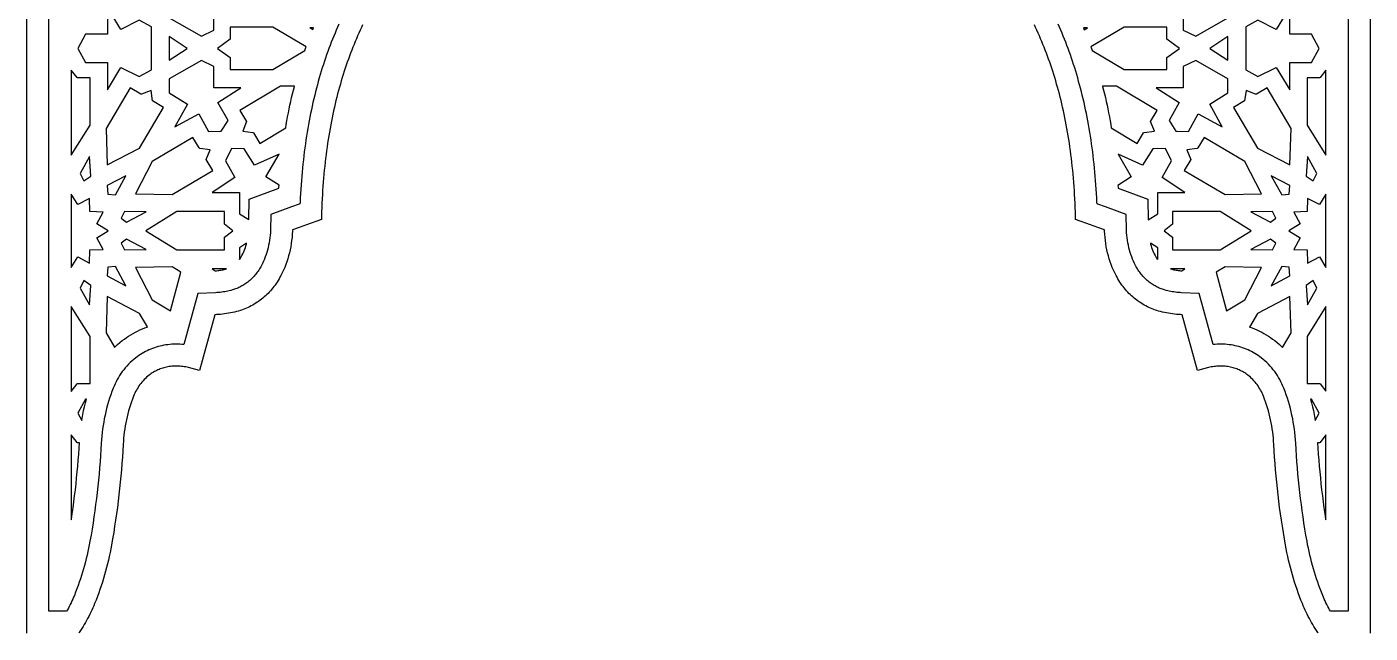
# Model space of a CAD drawing. Extents: x -1513 to 1512, y -590 to 595.
# Drawn here: x -1513 to -593, y -585 to -169 of the extents above; entities that cross this region are included whole.
import ezdxf

# ---------------------------------------------------------------- set-up
doc = ezdxf.new("R2010")
doc.units = 0
doc.layers.add('LAYER_1', color=18, linetype='CONTINUOUS')
doc.layers.add('LAYER_3', color=150, linetype='CONTINUOUS')

msp = doc.modelspace()

# ---------------------------------------------------------------- linework, layer by layer
at = {"layer": 'LAYER_1'}
for points in [[(-1512.89, -584.76), (-1512.89, 595.24), (-1058.7, 595.24), (-1052.89, 595.24), (-1047.08, 595.24), (-592.89, 595.24), (-592.89, -584.76)], [(-1282.91, -168.02), (-1283.79, -169.88), (-1284.66, -171.76), (-1285.51, -173.65), (-1286.36, -175.56), (-1287.19, -177.49), (-1288.01, -179.43), (-1288.82, -181.4), (-1289.61, -183.38), (-1290.4, -185.37), (-1291.17, -187.39), (-1291.93, -189.42), (-1292.68, -191.47), (-1293.41, -193.54), (-1294.13, -195.63), (-1294.84, -197.73), (-1295.54, -199.86), (-1296.22, -202), (-1296.89, -204.16), (-1297.55, -206.35), (-1298.19, -208.55), (-1298.82, -210.77), (-1299.43, -213.01), (-1300.03, -215.27), (-1300.62, -217.55), (-1301.19, -219.85), (-1301.75, -222.17), (-1302.29, -224.51), (-1302.82, -226.87), (-1303.34, -229.25), (-1303.84, -231.66), (-1304.32, -234.08), (-1304.79, -236.53), (-1305.24, -238.99), (-1305.68, -241.48), (-1306.11, -243.99), (-1306.51, -246.52), (-1306.9, -249.08), (-1307.28, -251.65), (-1307.64, -254.25), (-1307.98, -256.87), (-1308.31, -259.52), (-1308.62, -262.18), (-1308.92, -264.87), (-1309.19, -267.59), (-1309.45, -270.32), (-1309.7, -273.08), (-1309.93, -275.86), (-1310.13, -278.67), (-1310.33, -281.5), (-1310.5, -284.35), (-1310.66, -287.23), (-1310.8, -290.14), (-1310.92, -293.06), (-1311.03, -296.02), (-1311.05, -301.48), (-1321.45, -305), (-1326.47, -306.78), (-1331, -308.47), (-1331.02, -309.27), (-1331.13, -311.43), (-1331.3, -313.6), (-1331.54, -315.75), (-1331.84, -317.89), (-1332.19, -320.03), (-1332.61, -322.15), (-1333.09, -324.26), (-1333.62, -326.29), (-1334.21, -328.3), (-1334.85, -330.29), (-1335.55, -332.26), (-1336.31, -334.19), (-1337.13, -336.1), (-1338, -337.98), (-1338.93, -339.82), (-1339.54, -340.96), (-1340.17, -342.07), (-1340.83, -343.16), (-1341.51, -344.23), (-1342.21, -345.28), (-1342.94, -346.3), (-1343.69, -347.3), (-1344.45, -348.28), (-1345.24, -349.24), (-1346.05, -350.17), (-1346.88, -351.07), (-1347.73, -351.96), (-1348.6, -352.82), (-1349.48, -353.65), (-1350.39, -354.46), (-1351.31, -355.24), (-1352.25, -356), (-1353.2, -356.73), (-1354.17, -357.44), (-1355.16, -358.11), (-1356.16, -358.77), (-1357.18, -359.39), (-1358.21, -359.99), (-1359.25, -360.56), (-1360.31, -361.1), (-1361.38, -361.62), (-1362.46, -362.1), (-1363.56, -362.56), (-1364.67, -362.99), (-1365.78, -363.39), (-1366.91, -363.76), (-1368.05, -364.09), (-1369.4, -364.46), (-1370.74, -364.8), (-1372.1, -365.1), (-1373.45, -365.38), (-1374.82, -365.64), (-1376.18, -365.86), (-1377.55, -366.05), (-1378.92, -366.22), (-1380.29, -366.35), (-1381.67, -366.46), (-1383.05, -366.54), (-1384.26, -366.59), (-1394.67, -404.93), (-1402.27, -402.84), (-1403.19, -402.62), (-1404.12, -402.42), (-1405.06, -402.25), (-1406, -402.1), (-1406.94, -401.98), (-1407.88, -401.89), (-1408.83, -401.83), (-1409.78, -401.79), (-1410.72, -401.79), (-1411.67, -401.81), (-1412.62, -401.85), (-1413.57, -401.93), (-1414.51, -402.03), (-1415.45, -402.16), (-1416.39, -402.32), (-1417.26, -402.49), (-1418.12, -402.68), (-1418.98, -402.91), (-1419.82, -403.16), (-1420.66, -403.43), (-1421.49, -403.73), (-1422.3, -404.05), (-1423.11, -404.4), (-1423.91, -404.78), (-1424.69, -405.17), (-1425.46, -405.59), (-1426.22, -406.03), (-1426.97, -406.5), (-1427.71, -406.98), (-1428.43, -407.49), (-1429.12, -408.02), (-1430.02, -408.74), (-1430.89, -409.49), (-1431.72, -410.26), (-1432.53, -411.06), (-1433.31, -411.89), (-1434.06, -412.74), (-1434.78, -413.62), (-1435.47, -414.51), (-1436.13, -415.43), (-1436.75, -416.37), (-1437.35, -417.33), (-1437.91, -418.31), (-1438.44, -419.31), (-1438.93, -420.33), (-1439.39, -421.36), (-1439.83, -422.43), (-1440.57, -424.39), (-1441.28, -426.39), (-1441.95, -428.4), (-1442.58, -430.42), (-1443.17, -432.46), (-1443.72, -434.5), (-1444.23, -436.56), (-1444.7, -438.63), (-1445.12, -440.7), (-1445.51, -442.79), (-1445.85, -444.88), (-1446.15, -446.98), (-1446.41, -449.09), (-1446.63, -451.2), (-1446.81, -453.32), (-1446.95, -455.52), (-1447.19, -459.79), (-1447.48, -464.12), (-1447.79, -468.46), (-1448.14, -472.79), (-1448.52, -477.12), (-1448.94, -481.44), (-1449.39, -485.76), (-1449.87, -490.07), (-1450.38, -494.38), (-1450.93, -498.69), (-1451.51, -502.99), (-1452.12, -507.29), (-1452.76, -511.58), (-1453.44, -515.87), (-1454.15, -520.15), (-1454.9, -524.43), (-1455.37, -527.01), (-1455.88, -529.58), (-1456.43, -532.15), (-1457.01, -534.71), (-1457.62, -537.26), (-1458.26, -539.8), (-1458.94, -542.32), (-1459.65, -544.84), (-1460.39, -547.35), (-1461.16, -549.84), (-1461.97, -552.33), (-1462.81, -554.8), (-1463.68, -557.26), (-1464.59, -559.7), (-1465.52, -562.13), (-1466.49, -564.56), (-1467.11, -566.04), (-1467.75, -567.51), (-1468.41, -568.98), (-1469.09, -570.43), (-1469.8, -571.87), (-1470.52, -573.3), (-1471.26, -574.71), (-1472.03, -576.11), (-1472.81, -577.5), (-1473.61, -578.87), (-1474.44, -580.23), (-1475.28, -581.58), (-1476.14, -582.91), (-1477.02, -584.23), (-1477.39, -584.76)], [(-628.4, -584.76), (-628.76, -584.23), (-629.64, -582.91), (-630.51, -581.58), (-631.35, -580.23), (-632.17, -578.87), (-632.97, -577.5), (-633.76, -576.11), (-634.52, -574.71), (-635.26, -573.3), (-635.99, -571.87), (-636.69, -570.43), (-637.37, -568.98), (-638.03, -567.51), (-638.67, -566.04), (-639.29, -564.56), (-640.26, -562.13), (-641.2, -559.7), (-642.1, -557.26), (-642.97, -554.8), (-643.81, -552.33), (-644.62, -549.84), (-645.39, -547.35), (-646.14, -544.84), (-646.85, -542.32), (-647.52, -539.8), (-648.17, -537.26), (-648.78, -534.71), (-649.36, -532.15), (-649.9, -529.58), (-650.41, -527.01), (-650.89, -524.43), (-651.63, -520.15), (-652.34, -515.87), (-653.02, -511.58), (-653.66, -507.29), (-654.28, -502.99), (-654.86, -498.69), (-655.4, -494.38), (-655.92, -490.07), (-656.4, -485.76), (-656.85, -481.44), (-657.26, -477.12), (-657.64, -472.79), (-657.99, -468.46), (-658.31, -464.12), (-658.59, -459.79), (-658.84, -455.52), (-658.98, -453.32), (-659.15, -451.2), (-659.37, -449.09), (-659.63, -446.98), (-659.93, -444.88), (-660.28, -442.79), (-660.66, -440.7), (-661.09, -438.63), (-661.55, -436.56), (-662.06, -434.5), (-662.61, -432.46), (-663.2, -430.42), (-663.83, -428.4), (-664.5, -426.39), (-665.21, -424.39), (-665.95, -422.43), (-666.39, -421.36), (-666.85, -420.33), (-667.35, -419.31), (-667.88, -418.31), (-668.44, -417.33), (-669.03, -416.37), (-669.66, -415.43), (-670.31, -414.51), (-671, -413.62), (-671.72, -412.74), (-672.47, -411.89), (-673.25, -411.06), (-674.06, -410.26), (-674.9, -409.49), (-675.76, -408.74), (-676.66, -408.02), (-677.36, -407.49), (-678.08, -406.98), (-678.81, -406.5), (-679.56, -406.03), (-680.32, -405.59), (-681.09, -405.17), (-681.88, -404.78), (-682.67, -404.4), (-683.48, -404.05), (-684.3, -403.73), (-685.12, -403.43), (-685.96, -403.16), (-686.81, -402.91), (-687.66, -402.68), (-688.52, -402.49), (-689.39, -402.32), (-690.33, -402.16), (-691.27, -402.03), (-692.22, -401.93), (-693.16, -401.85), (-694.11, -401.81), (-695.06, -401.79), (-696.01, -401.79), (-696.96, -401.83), (-697.9, -401.89), (-698.85, -401.98), (-699.79, -402.1), (-700.72, -402.25), (-701.66, -402.42), (-702.59, -402.62), (-703.51, -402.84), (-711.12, -404.93), (-721.53, -366.59), (-722.74, -366.54), (-724.11, -366.46), (-725.49, -366.35), (-726.86, -366.22), (-728.23, -366.05), (-729.6, -365.86), (-730.97, -365.64), (-732.33, -365.38), (-733.69, -365.1), (-735.04, -364.8), (-736.39, -364.46), (-737.74, -364.09), (-738.87, -363.76), (-740, -363.39), (-741.12, -362.99), (-742.22, -362.56), (-743.32, -362.1), (-744.4, -361.62), (-745.48, -361.1), (-746.53, -360.56), (-747.58, -359.99), (-748.61, -359.39), (-749.62, -358.77), (-750.63, -358.11), (-751.61, -357.44), (-752.58, -356.73), (-753.54, -356), (-754.47, -355.24), (-755.4, -354.46), (-756.3, -353.65), (-757.19, -352.82), (-758.05, -351.96), (-758.9, -351.07), (-759.73, -350.17), (-760.54, -349.24), (-761.33, -348.28), (-762.1, -347.3), (-762.84, -346.3), (-763.57, -345.28), (-764.27, -344.23), (-764.95, -343.16), (-765.61, -342.07), (-766.24, -340.96), (-766.86, -339.82), (-767.78, -337.98), (-768.65, -336.1), (-769.47, -334.19), (-770.23, -332.26), (-770.93, -330.29), (-771.58, -328.3), (-772.16, -326.29), (-772.69, -324.26), (-773.17, -322.15), (-773.59, -320.03), (-773.95, -317.89), (-774.24, -315.75), (-774.48, -313.6), (-774.65, -311.43), (-774.76, -309.27), (-774.78, -308.47), (-779.32, -306.78), (-784.33, -305), (-794.73, -301.48), (-794.76, -296.02), (-794.86, -293.06), (-794.98, -290.14), (-795.12, -287.23), (-795.28, -284.35), (-795.46, -281.5), (-795.65, -278.67), (-795.86, -275.86), (-796.09, -273.08), (-796.33, -270.32), (-796.59, -267.59), (-796.87, -264.87), (-797.16, -262.18), (-797.47, -259.52), (-797.8, -256.87), (-798.14, -254.25), (-798.5, -251.65), (-798.88, -249.08), (-799.27, -246.52), (-799.68, -243.99), (-800.1, -241.48), (-800.54, -238.99), (-800.99, -236.53), (-801.46, -234.08), (-801.95, -231.66), (-802.45, -229.25), (-802.96, -226.87), (-803.49, -224.51), (-804.03, -222.17), (-804.59, -219.85), (-805.16, -217.55), (-805.75, -215.27), (-806.35, -213.01), (-806.97, -210.77), (-807.59, -208.55), (-808.24, -206.35), (-808.89, -204.16), (-809.56, -202), (-810.24, -199.86), (-810.94, -197.73), (-811.65, -195.63), (-812.37, -193.54), (-813.1, -191.47), (-813.85, -189.42), (-814.61, -187.39), (-815.38, -185.37), (-816.17, -183.38), (-816.97, -181.4), (-817.77, -179.43), (-818.6, -177.49), (-819.43, -175.56), (-820.27, -173.65), (-821.13, -171.76), (-821.99, -169.88), (-822.87, -168.02)]]:
    msp.add_lwpolyline(points, dxfattribs=at)
for points in [[(-1395.02, -139.23), (-1411.45, -130.4), (-1402.95, -145.78), (-1415.38, -153.61), (-1415.38, -163.19), (-1393.37, -175.78), (-1384.9, -171.66), (-1384.9, -157.02), (-1366.26, -157.02), (-1382.07, -147.12), (-1375.13, -134.64), (-1379.77, -127.46), (-1388.51, -127.07)], [(-725.97, -127.46), (-730.61, -134.64), (-723.68, -147.12), (-739.48, -157.02), (-720.85, -157.02), (-720.85, -171.66), (-712.37, -175.78), (-690.37, -163.19), (-690.37, -153.61), (-702.79, -145.78), (-694.3, -130.4), (-710.72, -139.23), (-717.23, -127.07)], [(-1457.76, -174.46), (-1472.77, -174.46), (-1478.05, -184.12), (-1472.77, -193.78), (-1457.76, -193.78), (-1457.76, -212.45), (-1448.48, -197.13), (-1436.04, -203.35), (-1427.64, -198.79), (-1427.64, -184.12), (-1427.64, -169.46), (-1436.04, -164.9), (-1448.48, -171.11), (-1457.76, -155.8)], [(-657.26, -171.11), (-669.7, -164.9), (-678.1, -169.46), (-678.1, -184.12), (-678.1, -198.79), (-669.7, -203.35), (-657.26, -197.13), (-647.98, -212.45), (-647.98, -193.78), (-632.97, -193.78), (-627.7, -184.12), (-632.97, -174.46), (-647.98, -174.46), (-647.98, -155.8)], [(-1373.67, -177.78), (-1382.22, -184.12), (-1373.67, -190.46), (-1373.67, -198.65), (-1344.32, -198.65), (-1322.44, -185.68), (-1321.73, -183.62), (-1321.54, -183.1), (-1344.32, -169.6), (-1373.67, -169.6)], [(-1317.1, -171.32), (-1316.6, -170.08), (-1316.59, -170.04), (-1319.16, -169.98)], [(-789.2, -170.04), (-789.18, -170.08), (-788.67, -171.34), (-786.58, -169.98)], [(-784.24, -183.12), (-784.06, -183.62), (-783.36, -185.65), (-761.42, -198.65), (-732.07, -198.65), (-732.07, -190.46), (-723.52, -184.12), (-732.07, -177.78), (-732.07, -169.6), (-761.42, -169.6)], [(-1415.39, -184.12), (-1415.39, -192.19), (-1403.05, -184.12), (-1415.39, -176.05)], [(-702.7, -184.12), (-690.36, -192.19), (-690.36, -184.12), (-690.36, -176.05)], [(-1415.38, -205.06), (-1415.38, -214.64), (-1402.95, -222.46), (-1411.45, -237.84), (-1395.02, -229.01), (-1388.51, -241.17), (-1379.77, -240.78), (-1375.13, -233.6), (-1382.07, -221.12), (-1366.26, -211.22), (-1384.9, -211.22), (-1384.9, -196.58), (-1393.37, -192.47)], [(-720.85, -196.58), (-720.85, -211.22), (-739.48, -211.22), (-723.68, -221.12), (-730.61, -233.6), (-725.97, -240.78), (-717.23, -241.17), (-710.72, -229.01), (-694.3, -237.84), (-702.79, -222.46), (-690.37, -214.64), (-690.37, -205.06), (-712.37, -192.47)], [(-1482.64, -257.25), (-1469.64, -236.65), (-1469.64, -204.38), (-1478.12, -204.38), (-1478.55, -204.17), (-1482.64, -199.05)], [(-627.19, -204.17), (-627.63, -204.38), (-636.1, -204.38), (-636.1, -236.65), (-623.15, -257.19), (-623.15, -199.1)], [(-1458.69, -239.1), (-1457.96, -263.92), (-1435.76, -252.41), (-1419.31, -224.57), (-1426.86, -220.19), (-1427.87, -213), (-1434.45, -215.54), (-1434.93, -215.5), (-1442.24, -211.25)], [(-1367.07, -226.74), (-1362.53, -234.16), (-1365.08, -240.95), (-1358.09, -241.82), (-1357.68, -242.08), (-1353.29, -249.27), (-1335.63, -238.65), (-1335.25, -236.39), (-1334.77, -233.68), (-1334.27, -230.99), (-1333.76, -228.32), (-1333.23, -225.67), (-1332.69, -223.04), (-1332.12, -220.43), (-1331.54, -217.84), (-1330.95, -215.27), (-1330.33, -212.72), (-1329.7, -210.19), (-1329.69, -210.14), (-1339.25, -210)], [(-776.09, -210.14), (-776.08, -210.19), (-775.45, -212.72), (-774.84, -215.27), (-774.24, -217.84), (-773.66, -220.43), (-773.1, -223.04), (-772.55, -225.67), (-772.02, -228.32), (-771.51, -230.99), (-771.01, -233.68), (-770.54, -236.39), (-770.16, -238.62), (-752.46, -249.27), (-748.06, -242.08), (-747.65, -241.82), (-740.66, -240.96), (-743.21, -234.16), (-738.68, -226.74), (-766.5, -210)], [(-670.82, -215.5), (-671.3, -215.54), (-677.87, -213), (-678.89, -220.19), (-686.43, -224.57), (-669.98, -252.41), (-647.78, -263.92), (-647.05, -239.1), (-663.5, -211.25)], [(-1427.11, -261.72), (-1438.51, -283.82), (-1413.48, -284.34), (-1385.54, -267.79), (-1390.02, -260.35), (-1387.42, -253.57), (-1394.41, -252.65), (-1394.81, -252.39), (-1399.16, -245.17)], [(-710.93, -252.39), (-711.34, -252.65), (-718.32, -253.57), (-715.72, -260.35), (-720.2, -267.79), (-692.27, -284.34), (-667.23, -283.82), (-678.64, -261.72), (-706.58, -245.17)], [(-1376.89, -261.08), (-1370.45, -272.66), (-1386.04, -282.97), (-1367.34, -282.97), (-1367.34, -297.38), (-1360.85, -301.48), (-1360.54, -287.46), (-1340.29, -279.91), (-1340.26, -279.56), (-1340.15, -277.95), (-1349.21, -272.2), (-1340.2, -256.61), (-1356.96, -264.06), (-1363.95, -253.07), (-1372.7, -252.68)], [(-741.79, -253.07), (-748.78, -264.06), (-765.55, -256.61), (-756.54, -272.2), (-765.63, -277.97), (-765.52, -279.56), (-765.5, -279.91), (-745.24, -287.46), (-744.93, -301.51), (-738.41, -297.38), (-738.41, -282.97), (-719.7, -282.97), (-735.3, -272.66), (-728.85, -261.08), (-733.04, -252.68)], [(-1476.38, -269.82), (-1473.81, -274.89), (-1469.06, -271.64), (-1470, -258.23)], [(-636.68, -271.64), (-631.94, -274.89), (-629.36, -269.82), (-635.74, -258.23)], [(-1457.91, -278.16), (-1457.49, -284.12), (-1452.27, -284.5), (-1445.09, -271.39)], [(-653.47, -284.5), (-648.26, -284.12), (-647.84, -278.17), (-660.65, -271.39)], [(-1482.64, -334.21), (-1478.09, -326.99), (-1470.02, -331.24), (-1469.7, -322.18), (-1460.58, -321.87), (-1464.87, -313.87), (-1457.12, -309.07), (-1464.87, -304.28), (-1460.58, -296.28), (-1469.7, -295.97), (-1470.02, -286.91), (-1478.09, -291.16), (-1482.64, -283.94)], [(-627.66, -291.16), (-635.72, -286.91), (-636.04, -295.97), (-645.16, -296.28), (-640.87, -304.28), (-648.62, -309.07), (-640.87, -313.87), (-645.16, -321.87), (-636.04, -322.18), (-635.72, -331.24), (-627.66, -326.99), (-623.15, -334.15), (-623.15, -284)], [(-1448.37, -300.57), (-1444.55, -303.28), (-1431.19, -296.21), (-1446.07, -295.97)], [(-1431.3, -309.07), (-1410.09, -322.25), (-1377.54, -322.25), (-1377.54, -313.58), (-1371.81, -309.07), (-1377.54, -304.57), (-1377.54, -295.9), (-1410.09, -295.9)], [(-728.21, -304.57), (-733.94, -309.07), (-728.21, -313.58), (-728.21, -322.25), (-695.66, -322.25), (-674.44, -309.07), (-695.66, -295.9), (-728.21, -295.9)], [(-674.55, -296.21), (-661.2, -303.28), (-657.37, -300.57), (-659.68, -295.97)], [(-1448.37, -317.58), (-1446.07, -322.18), (-1431.19, -321.94), (-1444.55, -314.87)], [(-1367.34, -320.77), (-1367.34, -328.83), (-1367.2, -328.66), (-1366.91, -328.24), (-1366.62, -327.81), (-1366.34, -327.37), (-1366.06, -326.91), (-1365.8, -326.44), (-1365.55, -325.99), (-1365.02, -324.93), (-1364.53, -323.88), (-1364.07, -322.81), (-1363.65, -321.72), (-1363.25, -320.6), (-1362.88, -319.48), (-1362.55, -318.33), (-1362.37, -317.63)], [(-743.24, -318.33), (-742.9, -319.48), (-742.54, -320.6), (-742.14, -321.72), (-741.71, -322.81), (-741.25, -323.88), (-740.76, -324.93), (-740.23, -325.99), (-739.99, -326.44), (-739.72, -326.91), (-739.45, -327.37), (-739.16, -327.81), (-738.88, -328.24), (-738.58, -328.66), (-738.41, -328.89), (-738.41, -320.77), (-743.43, -317.6)], [(-674.55, -321.94), (-659.68, -322.18), (-657.37, -317.58), (-661.2, -314.87)], [(-1457.49, -334.03), (-1457.91, -339.98), (-1445.09, -346.76), (-1452.27, -333.65)], [(-1438.51, -334.33), (-1427.11, -356.43), (-1414.6, -363.84), (-1407.43, -337.43), (-1407.37, -337.43), (-1413.48, -333.81)], [(-1383.97, -336.55), (-1383.72, -336.53), (-1382.96, -336.47), (-1382.21, -336.4), (-1381.46, -336.31), (-1380.7, -336.2), (-1379.95, -336.08), (-1379.2, -335.94), (-1378.45, -335.78), (-1377.71, -335.61), (-1376.96, -335.43), (-1376.25, -335.24), (-1376.05, -335.18), (-1386.04, -335.18)], [(-729.53, -335.24), (-728.82, -335.43), (-728.08, -335.61), (-727.33, -335.78), (-726.58, -335.94), (-725.83, -336.08), (-725.08, -336.2), (-724.33, -336.31), (-723.57, -336.4), (-722.82, -336.47), (-722.07, -336.53), (-721.77, -336.55), (-719.7, -335.18), (-729.73, -335.18)], [(-698.38, -337.43), (-698.36, -337.43), (-691.18, -363.86), (-678.64, -356.43), (-667.23, -334.33), (-692.27, -333.81)], [(-660.65, -346.76), (-647.84, -339.98), (-648.26, -334.03), (-653.47, -333.65)], [(-1476.38, -348.33), (-1470, -359.92), (-1469.06, -346.51), (-1473.81, -343.26)], [(-636.68, -346.51), (-635.74, -359.92), (-629.36, -348.33), (-631.94, -343.26)], [(-1458.69, -379.05), (-1452.84, -388.95), (-1452.48, -388.59), (-1450.88, -387.11), (-1449.23, -385.69), (-1447.54, -384.33), (-1446.11, -383.25), (-1444.66, -382.23), (-1443.19, -381.25), (-1441.69, -380.32), (-1440.16, -379.43), (-1438.6, -378.59), (-1437.01, -377.79), (-1435.41, -377.03), (-1433.77, -376.33), (-1432.11, -375.67), (-1430.44, -375.07), (-1430.28, -375.01), (-1435.76, -365.74), (-1457.96, -354.23)], [(-669.98, -365.74), (-675.47, -375.03), (-675.35, -375.07), (-673.67, -375.67), (-672.01, -376.33), (-670.38, -377.03), (-668.77, -377.79), (-667.18, -378.59), (-665.63, -379.43), (-664.09, -380.32), (-662.59, -381.25), (-661.12, -382.23), (-659.68, -383.25), (-658.24, -384.33), (-656.56, -385.69), (-654.9, -387.11), (-653.31, -388.59), (-652.91, -388.98), (-647.05, -379.05), (-647.78, -354.23)], [(-1482.64, -419.1), (-1478.55, -413.98), (-1478.12, -413.77), (-1469.64, -413.77), (-1469.64, -381.5), (-1482.64, -360.9)], [(-636.1, -381.5), (-636.1, -413.77), (-627.63, -413.77), (-627.19, -413.98), (-623.15, -419.05), (-623.15, -360.96)], [(-1478.05, -434.03), (-1475.3, -439.06), (-1475.06, -437.64), (-1474.57, -434.97), (-1474.03, -432.31), (-1473.43, -429.66), (-1472.78, -427.03), (-1472.07, -424.4), (-1472.06, -424.37), (-1472.77, -424.37)], [(-633.71, -424.4), (-633.01, -427.03), (-632.36, -429.66), (-631.76, -432.31), (-631.21, -434.97), (-630.72, -437.64), (-630.48, -439.12), (-627.7, -434.03), (-632.97, -424.37), (-633.72, -424.37)], [(-1482.64, -507.16), (-1482.37, -506.74), (-1481.8, -502.94), (-1481.22, -498.87), (-1480.67, -494.8), (-1480.16, -490.72), (-1479.67, -486.64), (-1479.21, -482.55), (-1478.79, -478.46), (-1478.4, -474.36), (-1478.03, -470.26), (-1477.7, -466.16), (-1477.41, -462.06), (-1477.14, -457.95), (-1476.93, -454.29), (-1478.12, -454.29), (-1478.55, -454.08), (-1482.64, -448.96)], [(-627.19, -454.08), (-627.63, -454.29), (-628.86, -454.29), (-628.65, -457.95), (-628.38, -462.06), (-628.08, -466.16), (-627.75, -470.26), (-627.39, -474.36), (-626.99, -478.46), (-626.57, -482.55), (-626.11, -486.64), (-625.63, -490.72), (-625.11, -494.8), (-624.56, -498.87), (-623.98, -502.94), (-623.42, -506.65), (-623.15, -507.09), (-623.15, -449.01)]]:
    msp.add_lwpolyline(points, close=True, dxfattribs=at)
at = {"layer": 'LAYER_3'}
for points in [[(-1299.21, -167.53), (-1300.1, -169.56), (-1300.98, -171.6), (-1301.85, -173.66), (-1302.71, -175.74), (-1303.55, -177.83), (-1304.38, -179.94), (-1305.2, -182.08), (-1306, -184.23), (-1306.79, -186.39), (-1307.57, -188.58), (-1308.33, -190.78), (-1309.08, -193.01), (-1309.81, -195.25), (-1310.53, -197.51), (-1311.24, -199.79), (-1311.93, -202.09), (-1312.61, -204.4), (-1313.27, -206.74), (-1313.91, -209.1), (-1314.55, -211.47), (-1315.16, -213.87), (-1315.76, -216.28), (-1316.35, -218.72), (-1316.92, -221.17), (-1317.47, -223.65), (-1318.01, -226.15), (-1318.53, -228.66), (-1319.04, -231.2), (-1319.53, -233.76), (-1320.01, -236.33), (-1320.46, -238.93), (-1320.91, -241.55), (-1321.33, -244.2), (-1321.74, -246.86), (-1322.13, -249.54), (-1322.51, -252.25), (-1322.86, -254.98), (-1323.2, -257.73), (-1323.53, -260.5), (-1323.83, -263.29), (-1324.12, -266.11), (-1324.39, -268.95), (-1324.64, -271.81), (-1324.88, -274.69), (-1325.1, -277.6), (-1325.3, -280.53), (-1325.48, -283.49), (-1325.64, -286.46), (-1325.78, -289.46), (-1325.83, -290.65), (-1326.37, -290.83), (-1331.6, -292.68), (-1345.77, -297.96), (-1346.01, -308.72), (-1346.1, -310.45), (-1346.24, -312.18), (-1346.43, -313.91), (-1346.66, -315.63), (-1346.95, -317.33), (-1347.29, -319.03), (-1347.67, -320.71), (-1348.08, -322.31), (-1348.54, -323.89), (-1349.05, -325.45), (-1349.6, -326.99), (-1350.19, -328.5), (-1350.83, -329.99), (-1351.51, -331.46), (-1352.24, -332.9), (-1352.67, -333.7), (-1353.12, -334.49), (-1353.58, -335.26), (-1354.06, -336.02), (-1354.56, -336.76), (-1355.07, -337.48), (-1355.6, -338.18), (-1356.13, -338.87), (-1356.69, -339.54), (-1357.25, -340.18), (-1357.83, -340.82), (-1358.42, -341.43), (-1359.02, -342.02), (-1359.63, -342.6), (-1360.25, -343.15), (-1360.88, -343.69), (-1361.52, -344.21), (-1362.18, -344.71), (-1362.84, -345.19), (-1363.51, -345.65), (-1364.19, -346.09), (-1364.87, -346.52), (-1365.57, -346.92), (-1366.27, -347.3), (-1366.98, -347.67), (-1367.7, -348.01), (-1368.42, -348.34), (-1369.15, -348.64), (-1369.89, -348.93), (-1370.63, -349.19), (-1371.38, -349.44), (-1372.15, -349.66), (-1373.18, -349.94), (-1374.23, -350.21), (-1375.28, -350.44), (-1376.33, -350.66), (-1377.38, -350.86), (-1378.44, -351.03), (-1379.5, -351.18), (-1380.56, -351.31), (-1381.63, -351.41), (-1382.69, -351.5), (-1383.76, -351.56), (-1395.84, -352.01), (-1405.36, -387.07), (-1405.51, -387.05), (-1406.67, -386.94), (-1408.05, -386.85), (-1409.43, -386.8), (-1410.81, -386.79), (-1412.2, -386.81), (-1413.58, -386.88), (-1414.96, -386.99), (-1416.34, -387.14), (-1417.71, -387.33), (-1419.08, -387.56), (-1420.4, -387.82), (-1421.7, -388.12), (-1423, -388.46), (-1424.28, -388.83), (-1425.55, -389.25), (-1426.8, -389.7), (-1428.04, -390.19), (-1429.26, -390.72), (-1430.46, -391.28), (-1431.65, -391.88), (-1432.81, -392.51), (-1433.96, -393.18), (-1435.08, -393.88), (-1436.18, -394.61), (-1437.27, -395.37), (-1438.33, -396.17), (-1439.62, -397.21), (-1440.88, -398.3), (-1442.1, -399.43), (-1443.27, -400.59), (-1444.4, -401.79), (-1445.49, -403.02), (-1446.53, -404.29), (-1447.53, -405.59), (-1448.48, -406.91), (-1449.38, -408.27), (-1450.23, -409.66), (-1451.04, -411.07), (-1451.8, -412.5), (-1452.52, -413.96), (-1453.18, -415.45), (-1453.79, -416.94), (-1454.66, -419.22), (-1455.47, -421.5), (-1456.23, -423.8), (-1456.95, -426.11), (-1457.62, -428.43), (-1458.25, -430.77), (-1458.83, -433.11), (-1459.36, -435.47), (-1459.85, -437.84), (-1460.28, -440.22), (-1460.68, -442.6), (-1461.02, -445), (-1461.32, -447.4), (-1461.57, -449.81), (-1461.77, -452.22), (-1461.92, -454.61), (-1462.17, -458.87), (-1462.44, -463.09), (-1462.75, -467.31), (-1463.09, -471.53), (-1463.46, -475.74), (-1463.86, -479.95), (-1464.3, -484.15), (-1464.77, -488.36), (-1465.27, -492.55), (-1465.8, -496.74), (-1466.36, -500.93), (-1466.96, -505.12), (-1467.59, -509.29), (-1468.25, -513.47), (-1468.94, -517.63), (-1469.66, -521.79), (-1470.11, -524.19), (-1470.58, -526.57), (-1471.08, -528.94), (-1471.62, -531.31), (-1472.18, -533.66), (-1472.78, -536.01), (-1473.4, -538.35), (-1474.06, -540.68), (-1474.74, -542.99), (-1475.46, -545.3), (-1476.2, -547.59), (-1476.98, -549.88), (-1477.79, -552.15), (-1478.62, -554.41), (-1479.49, -556.65), (-1480.38, -558.88), (-1480.91, -560.17), (-1481.47, -561.44), (-1482.04, -562.7), (-1482.62, -563.95), (-1483.23, -565.19), (-1483.85, -566.42), (-1484.49, -567.63), (-1485.15, -568.84), (-1485.67, -569.76), (-1497.89, -569.76), (-1497.89, 580.24)], [(-607.89, 580.24), (-607.89, -569.76), (-620.12, -569.76), (-620.64, -568.84), (-621.29, -567.63), (-621.93, -566.42), (-622.56, -565.19), (-623.16, -563.95), (-623.75, -562.7), (-624.32, -561.44), (-624.87, -560.17), (-625.4, -558.88), (-626.3, -556.65), (-627.16, -554.41), (-628, -552.15), (-628.8, -549.88), (-629.58, -547.59), (-630.32, -545.3), (-631.04, -542.99), (-631.73, -540.68), (-632.38, -538.35), (-633.01, -536.01), (-633.6, -533.66), (-634.17, -531.31), (-634.7, -528.94), (-635.21, -526.57), (-635.68, -524.19), (-636.12, -521.79), (-636.84, -517.63), (-637.53, -513.47), (-638.19, -509.29), (-638.82, -505.12), (-639.42, -500.93), (-639.98, -496.74), (-640.52, -492.55), (-641.02, -488.36), (-641.48, -484.15), (-641.92, -479.95), (-642.32, -475.74), (-642.7, -471.53), (-643.04, -467.31), (-643.34, -463.09), (-643.62, -458.87), (-643.86, -454.61), (-644.02, -452.22), (-644.22, -449.81), (-644.47, -447.4), (-644.76, -445), (-645.11, -442.6), (-645.5, -440.22), (-645.94, -437.84), (-646.42, -435.47), (-646.95, -433.11), (-647.53, -430.77), (-648.16, -428.43), (-648.83, -426.11), (-649.55, -423.8), (-650.32, -421.5), (-651.13, -419.22), (-651.99, -416.94), (-652.6, -415.45), (-653.27, -413.96), (-653.98, -412.5), (-654.74, -411.07), (-655.55, -409.66), (-656.41, -408.27), (-657.31, -406.91), (-658.26, -405.59), (-659.25, -404.29), (-660.29, -403.02), (-661.38, -401.79), (-662.51, -400.59), (-663.68, -399.43), (-664.9, -398.3), (-666.16, -397.21), (-667.45, -396.17), (-668.52, -395.37), (-669.6, -394.61), (-670.7, -393.88), (-671.83, -393.18), (-672.97, -392.51), (-674.14, -391.88), (-675.32, -391.28), (-676.53, -390.72), (-677.75, -390.19), (-678.98, -389.7), (-680.24, -389.25), (-681.5, -388.83), (-682.79, -388.46), (-684.08, -388.12), (-685.39, -387.82), (-686.7, -387.56), (-688.07, -387.33), (-689.45, -387.14), (-690.83, -386.99), (-692.21, -386.88), (-693.59, -386.81), (-694.97, -386.79), (-696.35, -386.8), (-697.73, -386.85), (-699.11, -386.94), (-700.27, -387.05), (-700.42, -387.07), (-709.94, -352.01), (-722.02, -351.56), (-723.09, -351.5), (-724.16, -351.41), (-725.22, -351.31), (-726.28, -351.18), (-727.34, -351.03), (-728.4, -350.86), (-729.45, -350.66), (-730.51, -350.44), (-731.56, -350.21), (-732.6, -349.94), (-733.63, -349.66), (-734.4, -349.44), (-735.15, -349.19), (-735.9, -348.93), (-736.63, -348.64), (-737.36, -348.34), (-738.09, -348.01), (-738.8, -347.67), (-739.51, -347.3), (-740.22, -346.92), (-740.91, -346.52), (-741.6, -346.09), (-742.28, -345.65), (-742.95, -345.19), (-743.61, -344.71), (-744.26, -344.21), (-744.9, -343.69), (-745.53, -343.15), (-746.16, -342.6), (-746.77, -342.02), (-747.37, -341.43), (-747.96, -340.82), (-748.53, -340.18), (-749.1, -339.54), (-749.65, -338.87), (-750.19, -338.18), (-750.71, -337.48), (-751.22, -336.76), (-751.72, -336.02), (-752.2, -335.26), (-752.67, -334.49), (-753.12, -333.7), (-753.54, -332.9), (-754.27, -331.46), (-754.95, -329.99), (-755.59, -328.5), (-756.18, -326.99), (-756.73, -325.45), (-757.24, -323.89), (-757.7, -322.31), (-758.11, -320.71), (-758.5, -319.03), (-758.83, -317.33), (-759.12, -315.63), (-759.36, -313.91), (-759.54, -312.18), (-759.68, -310.45), (-759.77, -308.72), (-760.01, -297.96), (-774.19, -292.68), (-779.42, -290.83), (-779.95, -290.65), (-780, -289.46), (-780.14, -286.46), (-780.31, -283.49), (-780.49, -280.53), (-780.69, -277.6), (-780.9, -274.69), (-781.14, -271.81), (-781.39, -268.95), (-781.66, -266.11), (-781.95, -263.29), (-782.26, -260.5), (-782.58, -257.73), (-782.92, -254.98), (-783.28, -252.25), (-783.65, -249.54), (-784.04, -246.86), (-784.45, -244.2), (-784.88, -241.55), (-785.32, -238.93), (-785.78, -236.33), (-786.25, -233.76), (-786.74, -231.2), (-787.25, -228.66), (-787.77, -226.15), (-788.31, -223.65), (-788.86, -221.17), (-789.43, -218.72), (-790.02, -216.28), (-790.62, -213.87), (-791.24, -211.47), (-791.87, -209.1), (-792.52, -206.74), (-793.18, -204.4), (-793.85, -202.09), (-794.54, -199.79), (-795.25, -197.51), (-795.97, -195.25), (-796.7, -193.01), (-797.45, -190.78), (-798.21, -188.58), (-798.99, -186.39), (-799.78, -184.23), (-800.58, -182.08), (-801.4, -179.94), (-802.23, -177.83), (-803.07, -175.74), (-803.93, -173.66), (-804.8, -171.6), (-805.68, -169.56), (-806.58, -167.53)]]:
    msp.add_lwpolyline(points, dxfattribs=at)

doc.saveas('drawing.dxf')
